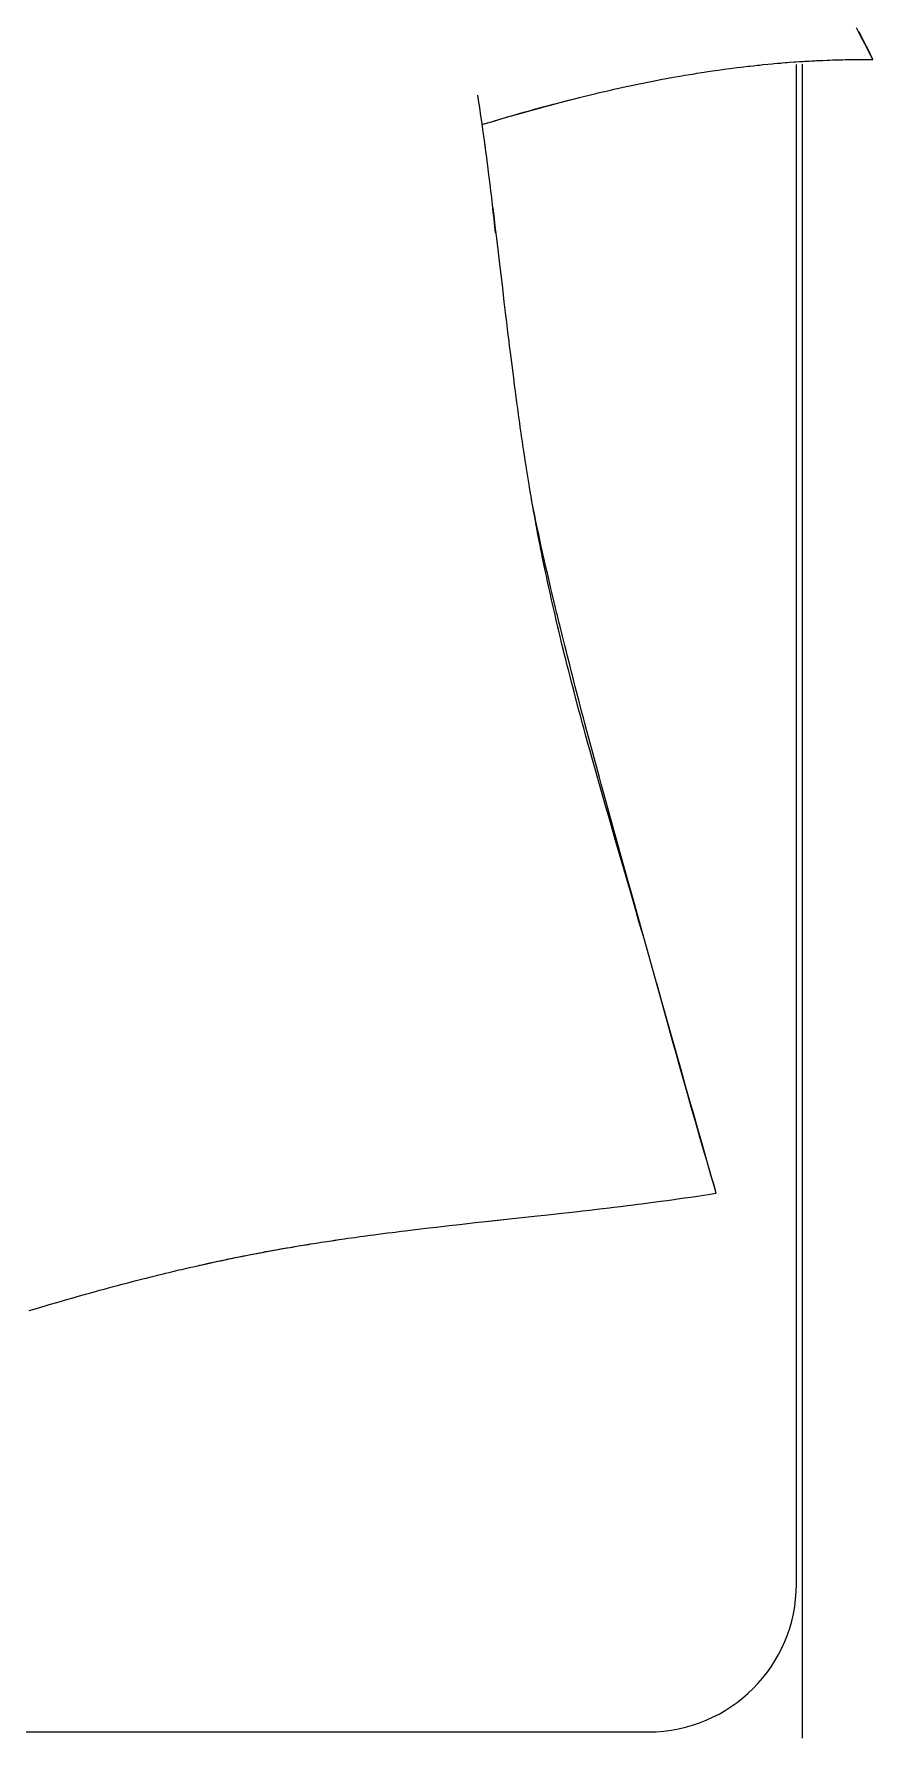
# Model space of a CAD drawing. Header units: millimetres. Extents: x -64292 to 329, y -3854 to 56761.
# Drawn here: x -15602 to -15261, y 48175 to 48865 of the extents above; entities that cross this region are included whole.
import ezdxf

# ---------------------------------------------------------------- set-up
doc = ezdxf.new("R2010")
doc.units = ezdxf.units.MM
doc.header["$MEASUREMENT"] = 0
doc.layers.add('I-FURN', color=30, linetype='Continuous', lineweight=13)

# ---------------------------------------------------------------- blocks, each defined once
blk = doc.blocks.new('Pallet Plywood - Pallet Plywood 1165 x 1165-V307-GA PLAN - LEVEL 11')
at = {"layer": 'I-FURN'}
blk.add_line((582.5, -582.5), (582.5, 96.78), dxfattribs=at)
blk = doc.blocks.new('Cushion_01_FUR - Cushion_01_FUR-V308-GA PLAN - LEVEL 11')
at = {"layer": 'I-FURN', "flags": 128}
for points in [[(-267.03, 106.75), (-266.89, 104.63), (-266.72, 101.8), (-266.63, 100.39), (-266.5, 98.27), (-266.32, 95.09), (-266.17, 92.26), (-266.09, 90.85), (-265.98, 88.73), (-265.82, 85.55), (-265.67, 82.37), (-265.6, 80.78), (-265.5, 78.27), (-265.44, 77.01), (-265.37, 75.13), (-265.26, 72.3), (-265.17, 69.47), (-265.12, 68.06), (-265.03, 65.23), (-265, 63.82), (-264.94, 61.7), (-264.87, 58.87), (-264.84, 57.46), (-264.8, 55.34), (-264.77, 53.22), (-264.75, 52.16), (-264.73, 50.28), (-264.71, 49.34), (-264.7, 47.93), (-264.68, 45.81), (-264.67, 43.69), (-264.67, 42.63), (-264.66, 40.51), (-264.67, 39.45), (-264.67, 37.86), (-264.68, 35.36), (-264.69, 34.1), (-264.71, 32.22), (-264.73, 30.34), (-264.74, 29.4), (-264.77, 27.51), (-264.79, 26.57), (-264.82, 25.16), (-264.86, 23.28), (-264.88, 22.34), (-264.91, 20.93), (-264.97, 18.82), (-265.02, 16.94), (-265.05, 16), (-265.1, 14.59), (-265.17, 12.47), (-265.26, 10.36), (-265.3, 9.3), (-265.38, 7.42), (-265.42, 6.48), (-265.48, 5.07), (-265.59, 2.96), (-265.69, 0.85), (-265.75, -0.21), (-265.87, -2.32), (-265.93, -3.38), (-266.02, -4.96), (-266.12, -6.55), (-266.18, -7.6), (-266.32, -9.72), (-266.39, -10.77), (-266.54, -12.88), (-266.69, -14.99), (-266.8, -16.4), (-266.87, -17.34), (-267.01, -19.21), (-267.09, -20.27), (-267.26, -22.38), (-267.44, -24.49), (-267.56, -25.89), (-267.8, -28.71), (-267.99, -30.82), (-268.12, -32.22), (-268.38, -35.03), (-268.51, -36.44), (-268.78, -39.25), (-269.06, -42.06), (-269.25, -43.93), (-269.38, -45.18), (-269.63, -47.68), (-269.8, -49.26), (-270.13, -52.42), (-270.47, -55.58), (-270.7, -57.69), (-271.17, -61.9), (-271.52, -65.06), (-271.76, -67.17), (-272.24, -71.38), (-272.49, -73.49), (-272.98, -77.7), (-273.48, -81.91), (-273.81, -84.72), (-274.48, -90.34), (-275.81, -101.57), (-276.48, -107.18), (-277.14, -112.8), (-277.47, -115.61), (-277.9, -119.35), (-278.11, -121.23), (-278.43, -124.03), (-278.9, -128.25), (-279.31, -131.99), (-279.52, -133.87), (-279.82, -136.68), (-280.11, -139.49), (-280.26, -140.89), (-280.55, -143.7), (-280.69, -145.11), (-280.9, -147.22), (-281.15, -149.72), (-281.27, -150.96), (-281.45, -152.84), (-281.71, -155.65), (-281.96, -158.46), (-282.09, -159.87), (-282.33, -162.68), (-282.45, -164.09), (-282.63, -166.2), (-282.85, -169.01), (-282.96, -170.42), (-283.12, -172.53), (-283.28, -174.64), (-283.35, -175.7)], [(-267.03, 106.75), (-266.89, 104.63), (-266.71, 101.8), (-266.63, 100.39), (-266.5, 98.27), (-266.32, 95.09), (-266.16, 92.26), (-266.09, 90.85), (-265.98, 88.73), (-265.82, 85.55), (-265.72, 83.43), (-265.67, 82.37), (-265.6, 80.78)], [(-265.6, 80.78), (-265.5, 78.27), (-265.44, 77.01), (-265.37, 75.13), (-265.27, 72.3), (-265.17, 69.47), (-265.12, 68.06), (-265.04, 65.23), (-265, 63.82), (-264.94, 61.7), (-264.88, 58.88), (-264.85, 57.46), (-264.81, 55.34), (-264.77, 53.22), (-264.76, 52.16), (-264.73, 50.28), (-264.72, 49.34), (-264.71, 47.93), (-264.69, 45.81), (-264.68, 43.69), (-264.67, 42.63), (-264.67, 40.51), (-264.67, 39.45), (-264.67, 37.86), (-264.68, 35.98), (-264.68, 35.04), (-264.69, 33.63), (-264.71, 31.51), (-264.74, 29.4), (-264.75, 28.34), (-264.78, 26.22), (-264.8, 25.16), (-264.84, 23.58), (-264.88, 21.46), (-264.91, 20.4), (-264.95, 18.81), (-265.02, 16.44), (-265.1, 14.06), (-265.16, 12.47), (-265.2, 11.41), (-265.28, 9.3), (-265.35, 7.71), (-265.4, 6.66), (-265.5, 4.54), (-265.55, 3.49), (-265.66, 1.37), (-265.77, -0.74), (-265.85, -2.15), (-265.91, -3.09), (-266.02, -4.96)], [(-266.02, -4.96), (-266.12, -6.55), (-266.19, -7.6), (-266.33, -9.72), (-266.4, -10.77), (-266.54, -12.88), (-266.7, -14.99), (-266.8, -16.4), (-267.02, -19.21), (-267.1, -20.27), (-267.27, -22.38), (-267.45, -24.49), (-267.56, -25.89), (-267.81, -28.71), (-268, -30.82), (-268.12, -32.22), (-268.38, -35.03), (-268.52, -36.44), (-268.79, -39.25), (-269.06, -42.06), (-269.25, -43.93), (-269.38, -45.18), (-269.63, -47.68), (-269.8, -49.26), (-270.13, -52.42), (-270.47, -55.58), (-270.7, -57.69), (-271.17, -61.9), (-271.52, -65.06), (-271.76, -67.17), (-272.24, -71.38), (-272.49, -73.49), (-272.98, -77.7), (-273.47, -81.91), (-274.48, -90.34), (-275.81, -101.57), (-276.48, -107.18), (-277.14, -112.8), (-277.47, -115.61), (-277.9, -119.35), (-278.11, -121.23), (-278.43, -124.03), (-278.9, -128.25), (-279.31, -131.99), (-279.52, -133.87), (-279.82, -136.68), (-280.12, -139.49), (-280.26, -140.89), (-280.55, -143.7), (-280.69, -145.11), (-280.9, -147.22), (-281.15, -149.72), (-281.27, -150.96), (-281.45, -152.84), (-281.71, -155.65), (-281.96, -158.46), (-282.09, -159.87), (-282.33, -162.68), (-282.45, -164.09), (-282.63, -166.2), (-282.85, -169.01), (-282.96, -170.42), (-283.12, -172.53), (-283.28, -174.64), (-283.35, -175.7)], [(-283.35, -175.7), (-278.78, -175.42), (-275.72, -175.23), (-273.67, -175.11), (-269.58, -174.88), (-266.49, -174.7), (-264.43, -174.59), (-260.29, -174.36), (-258.21, -174.25), (-254.03, -174.03), (-249.82, -173.81), (-247, -173.67), (-241.32, -173.39), (-238.9, -173.27), (-234.03, -173.03), (-229.11, -172.8), (-225.8, -172.64), (-219.11, -172.33), (-211.45, -171.98), (-195.65, -171.26), (-170.62, -170.12), (-158.97, -169.59), (-153.05, -169.32), (-144.06, -168.92), (-135.98, -168.56), (-131.92, -168.39), (-125.79, -168.13), (-119.64, -167.88), (-116.56, -167.75), (-111.06, -167.54), (-108.31, -167.43), (-104.18, -167.27), (-100.05, -167.12), (-97.98, -167.05), (-93.85, -166.9), (-91.79, -166.83), (-88.69, -166.73), (-85.03, -166.61), (-83.2, -166.56), (-80.45, -166.47), (-76.35, -166.35), (-72.25, -166.24), (-70.21, -166.18), (-66.13, -166.08), (-64.1, -166.03), (-61.06, -165.96), (-57.47, -165.88), (-55.68, -165.84), (-53.01, -165.79), (-49.01, -165.72), (-45.04, -165.66), (-43.07, -165.63), (-40.45, -165.6), (-39.14, -165.59), (-37.18, -165.57), (-34.26, -165.54), (-30.83, -165.52), (-29.12, -165.51), (-26.57, -165.5), (-24.04, -165.49), (-22.77, -165.49), (-20.26, -165.5), (-19.02, -165.5), (-17.15, -165.51), (-14.68, -165.52), (-13.45, -165.53), (-11.62, -165.55), (-8.89, -165.58), (-6.62, -165.61), (-5.49, -165.63), (-3.8, -165.66), (-1.29, -165.7), (1.2, -165.76), (2.44, -165.79), (4.89, -165.85), (6.11, -165.89), (7.92, -165.94)], [(-175.22, -170.29), (-168.82, -169.95), (-164.59, -169.72), (-156.23, -169.26), (-146.72, -168.74), (-134.27, -168.05), (-128.14, -167.72), (-122.74, -167.43), (-120.05, -167.29), (-116.03, -167.08), (-112.04, -166.87), (-110.05, -166.78), (-106.09, -166.58), (-104.11, -166.49), (-101.16, -166.35), (-98.05, -166.21), (-96.51, -166.14), (-94.19, -166.04), (-90.72, -165.89), (-87.26, -165.75), (-85.54, -165.69), (-82.09, -165.56), (-80.37, -165.5), (-77.8, -165.41), (-74.37, -165.3), (-72.66, -165.25), (-70.1, -165.17), (-67.54, -165.1), (-66.26, -165.07), (-63.98, -165.02), (-62.85, -164.99), (-61.14, -164.95), (-58.59, -164.9), (-56.04, -164.86), (-54.76, -164.84), (-52.21, -164.8), (-50.94, -164.79), (-49.02, -164.77), (-46, -164.74), (-44.49, -164.73), (-42.22, -164.72), (-39.95, -164.72), (-38.82, -164.72), (-36.55, -164.72), (-35.41, -164.73), (-33.71, -164.73), (-31.43, -164.75), (-30.29, -164.76), (-28.59, -164.78), (-26.02, -164.81), (-23.74, -164.85), (-22.6, -164.87), (-20.88, -164.9), (-18.31, -164.96), (-15.73, -165.02), (-14.44, -165.06), (-12.14, -165.13), (-10.99, -165.17), (-9.26, -165.22), (-6.66, -165.32), (-4.06, -165.42), (-2.75, -165.48), (-0.14, -165.59), (1.17, -165.66), (3.14, -165.75), (4.4, -165.82), (6.94, -165.95)], [(-283.35, -175.7), (-279.57, -175.49), (-277.05, -175.35), (-272.02, -175.08), (-269.51, -174.95), (-264.51, -174.69), (-259.54, -174.43), (-256.23, -174.26), (-249.65, -173.93), (-245.96, -173.75), (-238.64, -173.39), (-231.37, -173.04), (-217.02, -172.36), (-207.09, -171.88), (-202.19, -171.65), (-194.9, -171.29)], [(7.28, -165.97), (9.11, -166.08), (10.33, -166.15), (12.77, -166.3), (14, -166.38), (16.45, -166.54), (18.91, -166.7), (20.55, -166.82), (21.64, -166.9), (23.84, -167.06), (25.07, -167.15), (27.55, -167.34), (30.03, -167.53), (31.68, -167.67), (32.79, -167.76), (35, -167.94), (37.49, -168.15), (39.16, -168.3), (42.49, -168.59), (44.16, -168.74), (47.5, -169.05), (50.85, -169.37), (53.09, -169.58), (54.58, -169.73), (57.57, -170.02), (59.62, -170.22), (63.73, -170.64), (67.84, -171.06), (70.59, -171.34), (72.42, -171.54), (76.09, -171.92), (80.21, -172.37), (82.97, -172.66), (88.48, -173.26), (93.99, -173.86), (105.01, -175.07), (113.27, -175.97), (119.22, -176.61), (122.19, -176.93), (126.65, -177.4)], [(116.49, -176.1), (120.27, -176.55), (122.17, -176.78), (125.05, -177.11), (127.95, -177.45), (129.4, -177.61), (131.97, -177.9), (133.27, -178.04), (135.22, -178.25), (138.17, -178.57), (141.15, -178.88), (142.66, -179.03), (145.69, -179.34), (147.22, -179.49), (149.54, -179.71), (151.98, -179.94), (153.21, -180.05), (155.06, -180.22)], [(150.59, -179.79), (154.11, -180.12), (155.87, -180.28), (158.5, -180.51), (161.13, -180.74), (162.44, -180.86), (165.06, -181.08), (166.37, -181.19), (168.33, -181.35), (169.76, -181.46), (172.6, -181.69)]]:
    blk.add_lwpolyline(points, dxfattribs=at)
blk = doc.blocks.new('Cushion_01_FUR - Cushion_01_FUR-V309-GA PLAN - LEVEL 11')
at = {"layer": 'I-FURN', "flags": 128}
for points in [[(273.6, 231.02), (271.12, 230.55), (269.47, 230.24), (266.19, 229.62), (264.55, 229.32), (261.28, 228.71)], [(273.6, 231.02), (270.44, 230.37), (268.87, 230.05), (266.51, 229.57), (262.98, 228.86), (259.45, 228.15)], [(255.25, 71.14), (255.21, 73.55), (255.2, 74.75), (255.17, 76.55), (255.15, 79.26), (255.13, 81.97), (255.13, 83.32), (255.12, 86.03), (255.13, 87.38), (255.13, 89.41), (255.14, 91.21), (255.15, 92.11), (255.16, 93.46), (255.18, 95.49), (255.21, 97.52), (255.23, 98.53), (255.26, 100.33), (255.27, 101.24), (255.3, 102.59), (255.35, 104.61), (255.4, 106.64), (255.43, 107.65), (255.49, 109.68), (255.52, 110.69), (255.58, 112.21), (255.66, 114.54), (255.71, 115.71), (255.78, 117.46), (255.86, 119.21), (255.9, 120.08), (255.99, 121.83), (256.03, 122.7), (256.1, 124.01), (256.2, 125.76), (256.25, 126.63), (256.33, 127.94), (256.45, 129.91), (256.56, 131.66), (256.62, 132.53), (256.71, 133.84), (256.85, 135.8), (257, 137.77), (257.08, 138.75), (257.22, 140.49), (257.29, 141.37), (257.4, 142.67), (257.58, 144.64), (257.76, 146.6), (257.85, 147.58), (258.04, 149.54), (258.14, 150.52), (258.29, 151.99), (258.47, 153.74), (258.57, 154.61), (258.71, 155.91), (258.94, 157.87), (259.17, 159.83), (259.28, 160.81), (259.53, 162.77), (259.65, 163.75), (259.84, 165.22), (260.1, 167.18), (260.23, 168.16), (260.44, 169.62), (260.65, 171.09), (260.75, 171.83), (261.09, 174.14), (261.27, 175.3), (261.54, 177.04), (261.81, 178.78), (261.95, 179.65), (262.24, 181.39), (262.38, 182.25), (262.61, 183.56), (262.91, 185.29), (263.06, 186.16), (263.29, 187.46), (263.65, 189.42), (263.98, 191.15), (264.14, 192.02), (264.39, 193.32), (264.65, 194.62), (264.78, 195.27), (265.04, 196.57), (265.17, 197.22), (265.37, 198.2), (265.74, 199.93), (265.92, 200.8), (266.2, 202.1), (266.48, 203.39), (266.63, 204.04), (266.92, 205.34), (267.06, 205.99), (267.29, 206.97), (267.59, 208.26), (267.74, 208.91), (267.97, 209.89), (268.32, 211.35), (268.74, 213.08), (268.95, 213.94), (269.28, 215.24), (269.6, 216.53), (269.77, 217.18), (270.11, 218.48), (270.28, 219.13), (270.53, 220.1), (270.88, 221.39), (271.05, 222.04), (271.32, 223.01), (271.72, 224.47), (272.08, 225.76), (272.26, 226.41), (272.54, 227.38), (272.96, 228.84), (273.38, 230.29), (273.6, 231.02)], [(255.58, 112.21), (255.66, 114.54), (255.71, 115.71), (255.78, 117.46), (255.86, 119.21), (255.9, 120.08), (255.99, 121.83), (256.03, 122.7), (256.1, 124.01), (256.2, 125.76), (256.25, 126.63), (256.33, 127.94), (256.45, 129.91), (256.56, 131.66), (256.62, 132.53), (256.71, 133.84), (256.85, 135.8), (257, 137.77), (257.08, 138.75), (257.22, 140.49), (257.29, 141.37), (257.4, 142.67), (257.58, 144.64), (257.76, 146.6), (257.85, 147.58), (258.04, 149.54), (258.14, 150.52), (258.29, 151.99), (258.47, 153.74), (258.57, 154.61), (258.71, 155.91), (258.94, 157.87), (259.17, 159.83), (259.28, 160.81), (259.53, 162.77), (259.65, 163.75), (259.84, 165.22), (260.1, 167.18), (260.23, 168.16), (260.44, 169.62), (260.65, 171.09), (260.75, 171.83), (261.09, 174.14), (261.27, 175.3), (261.54, 177.04), (261.81, 178.78), (261.95, 179.65), (262.24, 181.39), (262.38, 182.25), (262.61, 183.56), (262.91, 185.29), (263.06, 186.16), (263.29, 187.46), (263.65, 189.42), (263.98, 191.15), (264.14, 192.02), (264.39, 193.32), (264.65, 194.62), (264.78, 195.27), (265.04, 196.57), (265.17, 197.22), (265.37, 198.2), (265.74, 199.93), (265.92, 200.8), (266.2, 202.1), (266.48, 203.39), (266.63, 204.04), (266.92, 205.34), (267.06, 205.99), (267.29, 206.97), (267.59, 208.26), (267.74, 208.91), (267.97, 209.89), (268.32, 211.35), (268.74, 213.08), (268.95, 213.94), (269.28, 215.24), (269.6, 216.53), (269.77, 217.18), (270.11, 218.48), (270.28, 219.13), (270.53, 220.1), (270.88, 221.39), (271.05, 222.04), (271.32, 223.01), (271.72, 224.47), (272.08, 225.76), (272.26, 226.41), (272.54, 227.38), (272.96, 228.84), (273.38, 230.29), (273.6, 231.02)], [(255.25, 71.14), (255.23, 72.66), (255.21, 73.68), (255.19, 75.71), (255.18, 76.72), (255.17, 78.75), (255.16, 80.78), (255.16, 82.13), (255.16, 83.04), (255.17, 84.84), (255.17, 85.85), (255.18, 87.88), (255.2, 89.91), (255.21, 91.26), (255.24, 93.97), (255.27, 95.99), (255.29, 97.34), (255.33, 100.05), (255.41, 104.1), (255.46, 106.81), (255.58, 112.21)]]:
    blk.add_lwpolyline(points, dxfattribs=at)
blk = doc.blocks.new('Pallet Cushion - Pallet Cushion 1615 x 1615-V310-GA PLAN - LEVEL 11')
at = {"layer": 'I-FURN'}
for p, q in [((-580, 520), (-580, -520)), ((-520, -580), (96.62, -580))]:
    blk.add_line(p, q, dxfattribs=at)
blk.add_arc((-520, -520), 60, 180, 270, dxfattribs=at)

msp = doc.modelspace()

# ---------------------------------------------------------------- block references
at = {"layer": 'I-FURN'}
for name, p, rotation in [('Cushion_01_FUR - Cushion_01_FUR-V309-GA PLAN - LEVEL 11', (-15558.9, 49053.83), 286.0000000000011), ('Pallet Cushion - Pallet Cushion 1615 x 1615-V310-GA PLAN - LEVEL 11', (-15872.5, 48755.85), 90.0000000000004), ('Cushion_01_FUR - Cushion_01_FUR-V308-GA PLAN - LEVEL 11', (-15559.95, 48631.02), 103.000000000001)]:
    msp.add_blockref(name, p, dxfattribs=dict(at, rotation=rotation))
msp.add_blockref('Pallet Plywood - Pallet Plywood 1165 x 1165-V307-GA PLAN - LEVEL 11', (-15872.5, 48755.85), dxfattribs=at)

doc.saveas('drawing.dxf')
